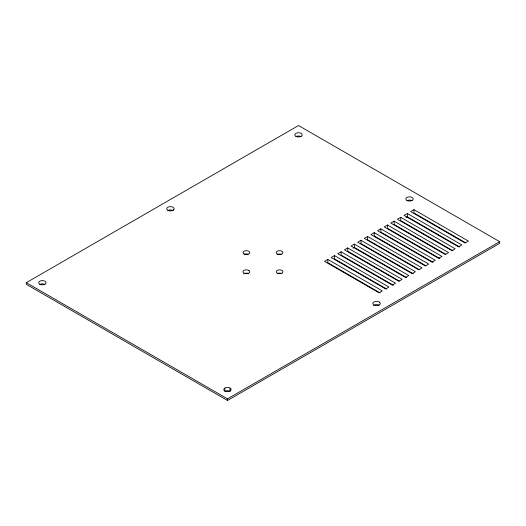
<?xml version="1.0" encoding="UTF-8"?>
<svg xmlns="http://www.w3.org/2000/svg" width="526" height="526" viewBox="0 0 526 526"><rect width="100%" height="100%" fill="white"/><g stroke="black" fill="none" stroke-linecap="round" stroke-linejoin="round"><path stroke-width="0.79" d="M26.3 282.679L298.505 125.523L499.7 241.684L499.7 243.321L227.495 400.477L26.3 284.316L26.3 282.679L227.495 398.839L499.7 241.684M327.843 259.43L324.529 261.343L378.97 292.772L382.284 290.858L327.843 259.43L327.843 262.711L380.16 292.916M334.47 255.603L331.156 257.516L385.597 288.945L388.911 287.032L334.47 255.603L334.47 258.884L386.788 289.09M341.098 251.776L337.784 253.69L392.225 285.118L395.539 283.205L341.098 251.776L341.098 255.057L393.415 285.263M347.725 247.95L344.412 249.863L398.853 281.292L402.166 279.378L347.725 247.95L347.725 251.231L399.339 281.029M354.353 244.123L351.039 246.036L405.48 277.465L408.794 275.552L354.353 244.123L354.353 247.404L406.67 277.61M360.981 240.297L357.667 242.21L412.108 273.638L415.422 271.725L360.981 240.297L360.981 243.577L413.298 273.783M367.608 236.47L364.294 238.383L418.735 269.812L422.049 267.905L367.608 236.47L367.608 239.751L419.222 269.549M374.236 232.643L370.922 234.557L425.363 265.992L428.677 264.078L374.236 232.643L374.236 235.924L425.85 265.722M380.863 228.817L377.55 230.73L431.991 262.165L435.304 260.252L380.863 228.817L380.863 232.097L433.181 262.303M387.491 224.99L384.177 226.903L438.618 258.338L441.932 256.425L387.491 224.99L387.491 228.271L439.808 258.476M394.119 221.163L390.805 223.077L445.246 254.512L448.56 252.598L394.119 221.163L394.119 224.444L445.732 254.242M400.746 217.337L397.432 219.25L451.873 250.685L455.187 248.772L400.746 217.337L400.746 220.618L453.064 250.823M407.374 213.51L404.06 215.423L458.501 246.858L461.815 244.945L407.374 213.51L407.374 216.791L459.691 246.996M414.001 209.683L410.688 211.597L465.129 243.032L468.442 241.118L414.001 209.683L414.001 212.964L465.615 242.762M353.025 248.167L354.353 247.404M406.046 217.56L407.374 216.791M167.833 210.558L168.596 210.222A3.682 2.124 0 0 1 173.041 210.558M248.726 273.698L248.298 273.474A3.347 1.933 0 0 0 243.637 273.947M379.134 305.264L378.805 305.073A3.682 2.124 0 0 0 373.638 305.455M230.053 388.057L230.053 391.337A3.682 2.124 0 0 0 224.845 391.337L224.845 388.057M227.495 398.839L227.495 400.477M39.779 284.494A3.682 2.124 0 0 1 44.986 284.494M295.895 136.622A3.682 2.124 0 0 1 301.102 136.622M406.914 200.722A3.682 2.124 0 0 1 412.121 200.722M277.241 273.678A3.347 1.933 0 0 1 281.975 273.678M277.182 254.538A3.347 1.933 0 0 1 281.226 254.229M244.741 254.209A3.347 1.933 0 0 1 248.088 254.209M173.626 209.841L173.041 210.282A3.682 2.124 0 0 1 167.833 210.282A3.682 2.124 0 0 1 167.833 207.277L168.596 206.942A3.682 2.124 0 0 1 173.041 207.277A3.682 2.124 0 0 1 173.626 209.841M248.943 270.535L248.298 270.193A3.347 1.933 0 0 0 243.913 270.469A3.347 1.933 0 0 0 243.814 273.02L244.458 273.362A3.347 1.933 0 0 0 248.851 273.079A3.347 1.933 0 0 0 248.943 270.535M379.483 302.187L378.805 301.792A3.682 2.124 0 0 0 373.96 301.97A3.682 2.124 0 0 0 373.624 304.764L374.302 305.159A3.682 2.124 0 0 0 379.147 304.988A3.682 2.124 0 0 0 379.483 302.187M225.608 391.403A3.682 2.124 0 0 0 231.131 389.562A3.682 2.124 0 0 0 225.608 387.721A3.682 2.124 0 0 0 225.608 391.403M40.541 284.553A3.682 2.124 0 0 0 46.064 282.712A3.682 2.124 0 0 0 40.541 280.871A3.682 2.124 0 0 0 40.541 284.553M296.657 136.688A3.682 2.124 0 0 0 302.18 134.847A3.682 2.124 0 0 0 296.657 133.006A3.682 2.124 0 0 0 296.657 136.688M407.676 200.781A3.682 2.124 0 0 0 413.199 198.94A3.682 2.124 0 0 0 407.676 197.099A3.682 2.124 0 0 0 407.676 200.781M277.932 273.441A3.347 1.933 0 0 0 282.955 271.771A3.347 1.933 0 0 0 277.932 270.094A3.347 1.933 0 0 0 277.932 273.441M244.051 253.973A3.347 1.933 0 0 0 249.653 253.105A3.347 1.933 0 0 0 245.55 250.738A3.347 1.933 0 0 0 244.051 253.973M277.873 254.301A3.347 1.933 0 0 0 282.896 252.625A3.347 1.933 0 0 0 277.873 250.955A3.347 1.933 0 0 0 277.873 254.301"/></g></svg>
